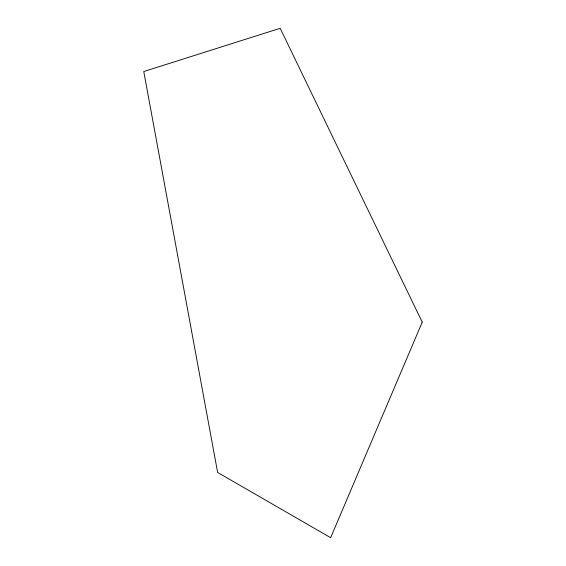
<?xml version="1.0" encoding="UTF-8"?>
<svg xmlns="http://www.w3.org/2000/svg" width="566" height="566" viewBox="0 0 566 566"><rect width="100%" height="100%" fill="white"/><g stroke="black" fill="none" stroke-linecap="round" stroke-linejoin="round"><path stroke-width="0.85" d="M422.229 322.132L330.65 537.7L217.62 472.44L143.771 71.528L280.17 28.3L422.229 322.132"/></g></svg>
